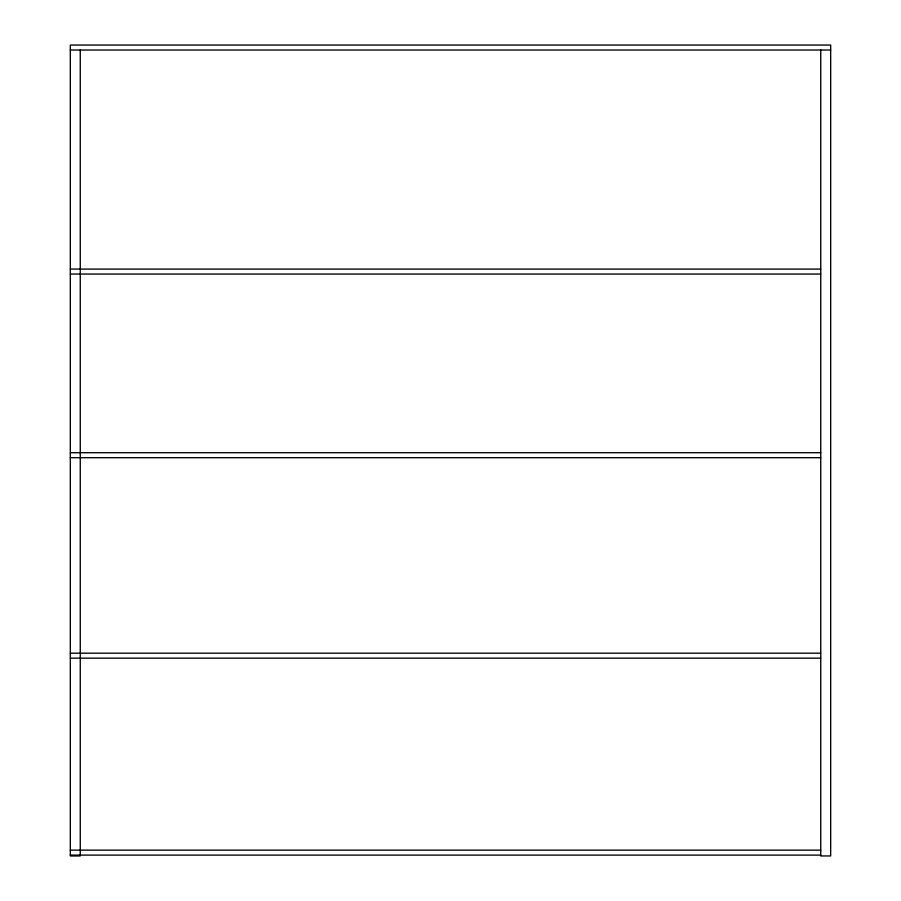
<?xml version="1.0" encoding="UTF-8"?>
<svg xmlns="http://www.w3.org/2000/svg" width="901" height="901" viewBox="0 0 901 901"><rect width="100%" height="100%" fill="white"/><g stroke="black" fill="none" stroke-linecap="round" stroke-linejoin="round"><path stroke-width="1.35" d="M70.323 50.017L830.677 50.017M70.323 269.084L820.743 269.084M70.323 274.05L820.743 274.05M70.323 452.707L820.743 452.707M70.323 457.685L820.743 457.685M70.323 653.191L820.743 653.191M70.323 658.158L820.743 658.158M70.323 850.139L820.743 850.139M70.323 855.105L820.743 855.105M820.743 50.017L820.743 855.95L830.677 855.95L830.677 45.05L70.323 45.05L70.323 855.95L80.257 855.95L80.257 50.017"/></g></svg>
